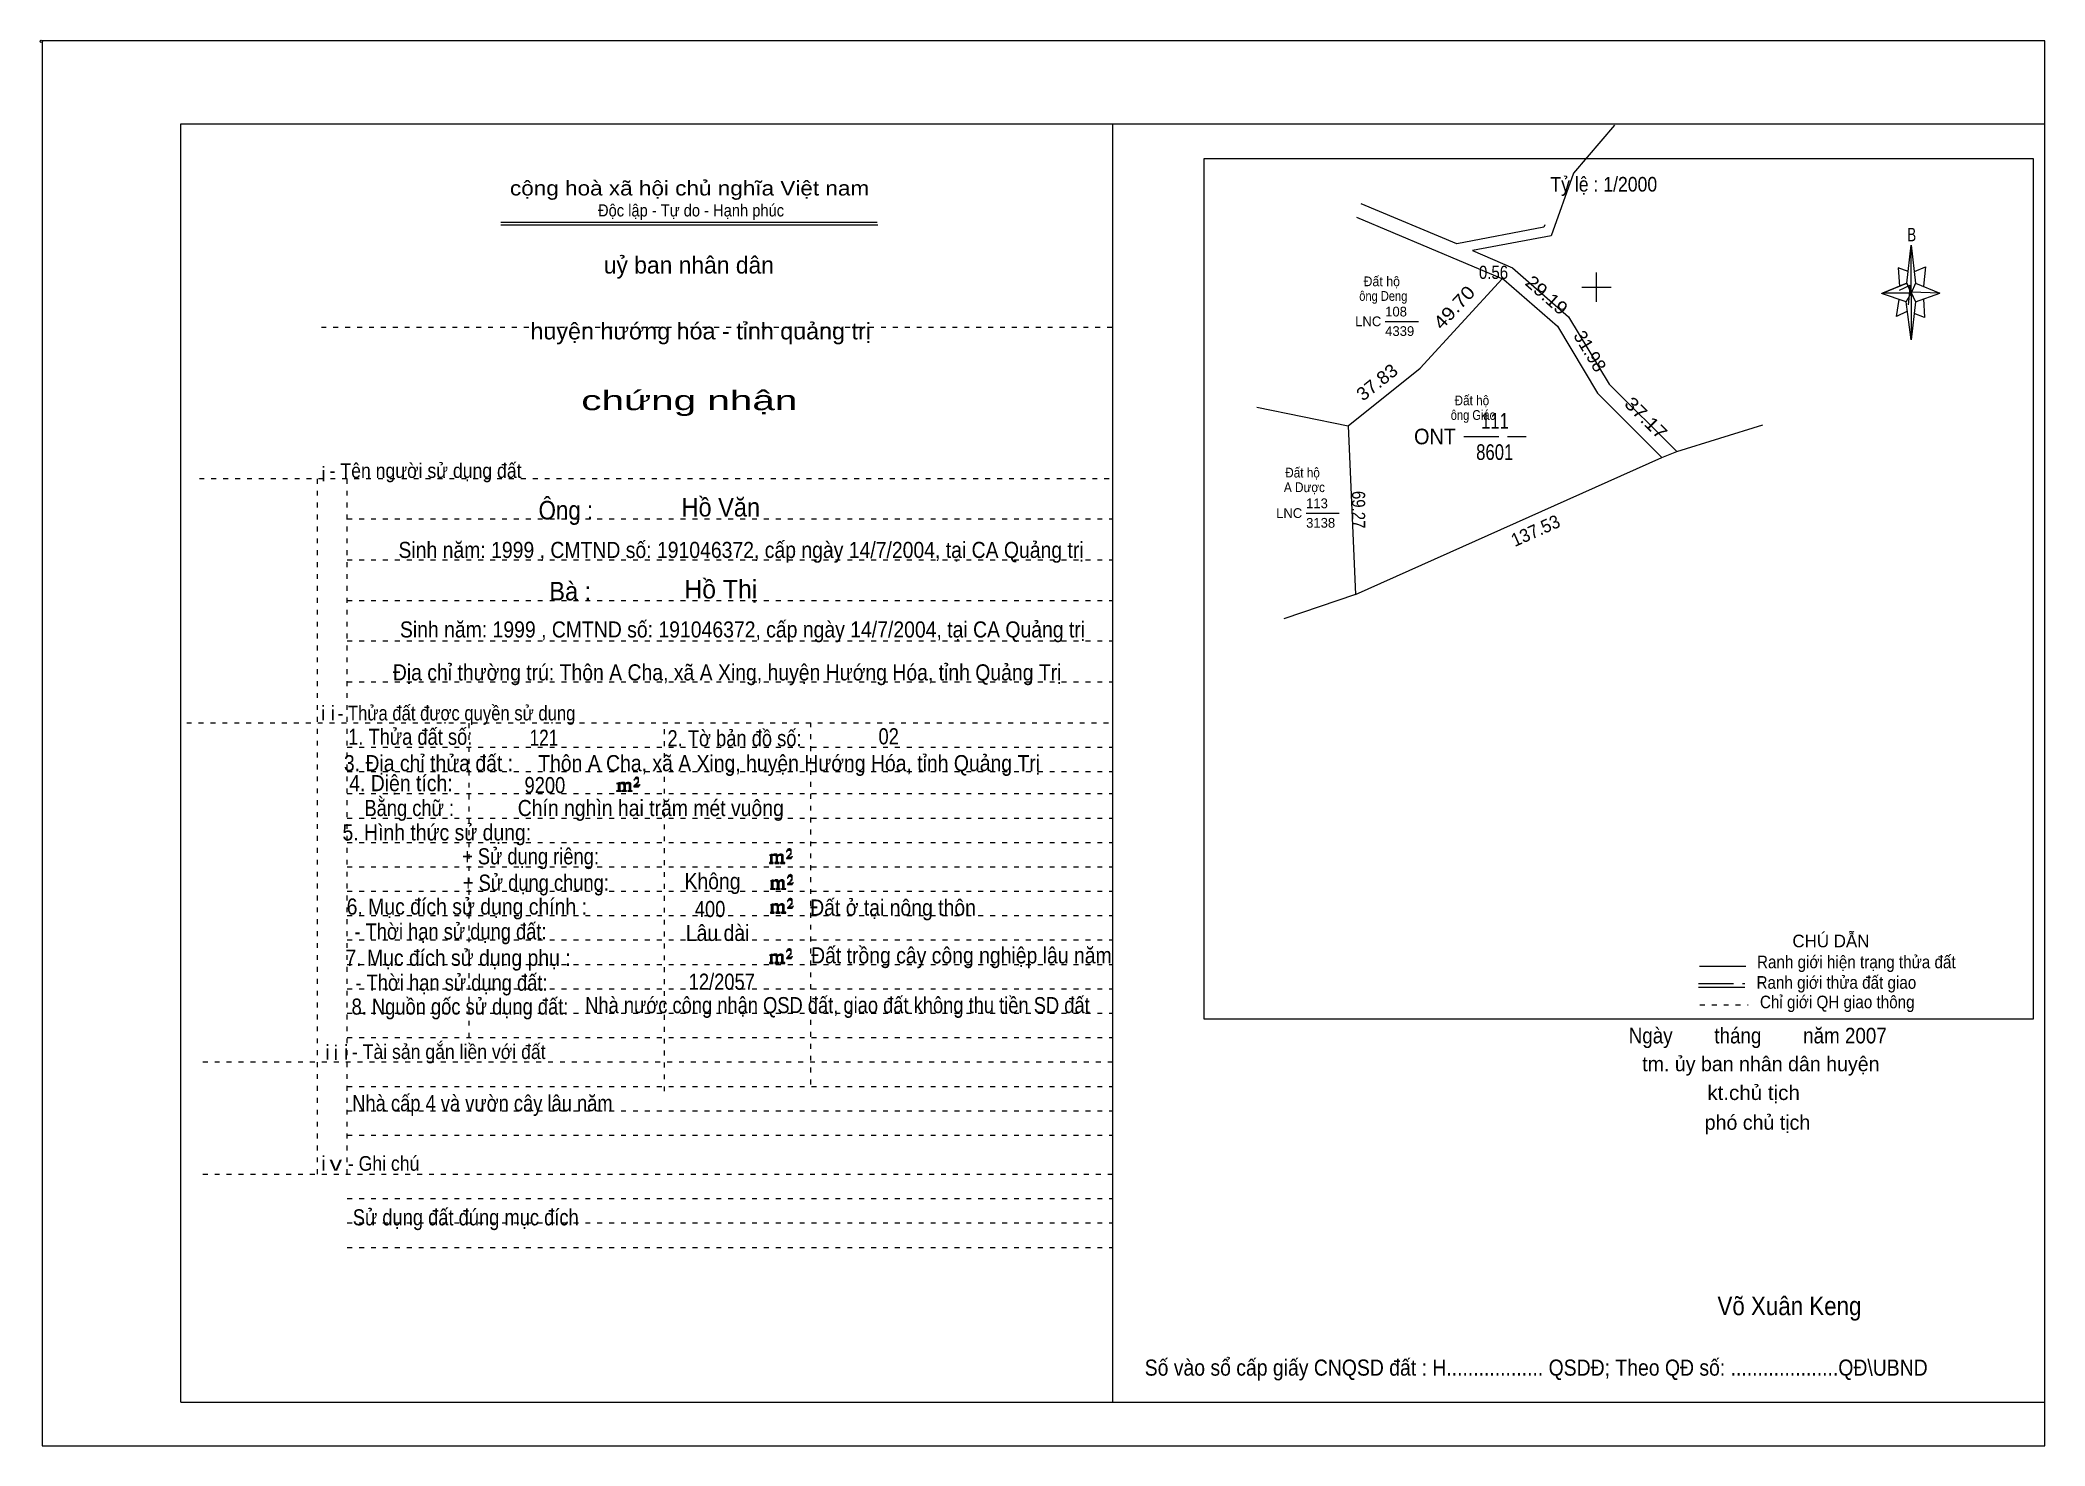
# Model space of a CAD drawing. Header units: centimetres. Extents: x -1.6 to 39.5, y -3.3 to 25.5.
import ezdxf
from ezdxf.enums import TextEntityAlignment as Align

# ---------------------------------------------------------------- set-up
doc = ezdxf.new("R2010")
doc.units = ezdxf.units.CM
doc.header["$LTSCALE"] = 0.12
doc.linetypes.add('DOTTED', pattern=[1.5, 0.3, -1.2])
doc.linetypes.add('LONG_DASHED', pattern=[7.5, 6, -1.5])
for name, color, linetype, lineweight in [('1', 7, 'DOTTED', 13), ('22', 7, 'Continuous', 13), ('33', 7, 'LONG_DASHED', 13), ('4', 7, 'Continuous', 13), ('5', 7, 'Continuous', 13), ('50', 7, 'Continuous', 13), ('52', 7, 'Continuous', 13), ('53', 7, 'Continuous', 13)]:
    doc.layers.add(name, color=color, linetype=linetype, lineweight=lineweight)
for name, color, linetype in [('10', 7, 'Continuous'), ('23', 7, 'Continuous'), ('30', 7, 'Continuous')]:
    doc.layers.add(name, color=color, linetype=linetype)

msp = doc.modelspace()

# ---------------------------------------------------------------- hatches: boundary and pattern name
at = {"layer": '50'}
for points in [[(10.27, 10.13), (10.27, 10.12), (10.27, 10.11), (10.25, 10.11), (10.24, 10.11), (10.24, 10.1), (10.33, 10.1), (10.33, 10.11), (10.32, 10.11), (10.31, 10.11), (10.31, 10.12), (10.31, 10.13), (10.31, 10.24), (10.31, 10.25), (10.32, 10.26), (10.34, 10.26), (10.35, 10.26), (10.36, 10.26), (10.37, 10.25), (10.39, 10.22), (10.39, 10.13), (10.37, 10.12), (10.37, 10.11), (10.36, 10.11), (10.35, 10.11), (10.35, 10.1), (10.44, 10.1), (10.44, 10.11), (10.43, 10.11), (10.42, 10.11), (10.42, 10.12), (10.42, 10.13), (10.42, 10.24), (10.44, 10.26), (10.45, 10.26), (10.46, 10.26), (10.49, 10.26), (10.49, 10.25), (10.5, 10.24), (10.5, 10.22), (10.5, 10.13), (10.5, 10.12), (10.49, 10.11), (10.49, 10.11), (10.47, 10.11), (10.47, 10.1), (10.56, 10.1), (10.56, 10.11), (10.55, 10.11), (10.54, 10.11), (10.53, 10.12), (10.53, 10.13), (10.53, 10.2), (10.53, 10.25), (10.53, 10.26), (10.52, 10.27), (10.5, 10.28), (10.47, 10.28), (10.46, 10.28), (10.44, 10.27), (10.41, 10.25), (10.41, 10.26), (10.4, 10.28), (10.39, 10.28), (10.37, 10.28), (10.35, 10.28), (10.34, 10.28), (10.32, 10.26), (10.31, 10.26), (10.31, 10.25), (10.31, 10.25), (10.31, 10.26), (10.31, 10.28), (10.24, 10.26), (10.24, 10.26), (10.25, 10.26), (10.27, 10.25), (10.27, 10.24), (10.27, 10.23)], [(10.69, 10.19), (10.72, 10.24), (10.72, 10.24), (10.71, 10.22), (10.69, 10.22), (10.68, 10.22), (10.63, 10.22), (10.66, 10.26), (10.67, 10.27), (10.69, 10.28), (10.69, 10.3), (10.69, 10.32), (10.69, 10.34), (10.69, 10.35), (10.69, 10.37), (10.68, 10.38), (10.67, 10.38), (10.66, 10.39), (10.65, 10.39), (10.63, 10.38), (10.63, 10.38), (10.62, 10.37), (10.61, 10.35), (10.59, 10.33), (10.61, 10.33), (10.61, 10.35), (10.62, 10.35), (10.63, 10.36), (10.65, 10.36), (10.66, 10.36), (10.67, 10.35), (10.68, 10.35), (10.68, 10.32), (10.68, 10.3), (10.66, 10.28), (10.66, 10.26), (10.65, 10.25), (10.59, 10.2), (10.59, 10.19)], [(13.39, 8.66), (13.39, 8.65), (13.39, 8.64), (13.38, 8.64), (13.37, 8.64), (13.37, 8.62), (13.45, 8.62), (13.45, 8.64), (13.44, 8.64), (13.43, 8.64), (13.43, 8.65), (13.43, 8.66), (13.43, 8.77), (13.43, 8.78), (13.44, 8.79), (13.47, 8.79), (13.48, 8.79), (13.49, 8.79), (13.5, 8.78), (13.51, 8.74), (13.51, 8.66), (13.5, 8.65), (13.5, 8.64), (13.49, 8.64), (13.48, 8.64), (13.48, 8.62), (13.57, 8.62), (13.57, 8.64), (13.55, 8.64), (13.54, 8.64), (13.54, 8.65), (13.54, 8.66), (13.54, 8.77), (13.57, 8.79), (13.58, 8.79), (13.59, 8.79), (13.61, 8.79), (13.61, 8.78), (13.62, 8.77), (13.62, 8.74), (13.62, 8.66), (13.62, 8.65), (13.61, 8.64), (13.61, 8.64), (13.6, 8.64), (13.6, 8.62), (13.69, 8.62), (13.69, 8.64), (13.67, 8.64), (13.66, 8.64), (13.65, 8.65), (13.65, 8.66), (13.65, 8.73), (13.65, 8.78), (13.65, 8.79), (13.64, 8.8), (13.62, 8.81), (13.6, 8.81), (13.59, 8.81), (13.57, 8.8), (13.53, 8.78), (13.53, 8.79), (13.52, 8.81), (13.51, 8.81), (13.5, 8.81), (13.48, 8.81), (13.47, 8.81), (13.44, 8.79), (13.43, 8.79), (13.43, 8.78), (13.43, 8.78), (13.43, 8.79), (13.43, 8.81), (13.37, 8.79), (13.37, 8.79), (13.38, 8.79), (13.39, 8.78), (13.39, 8.77), (13.39, 8.76)], [(13.82, 8.72), (13.84, 8.77), (13.84, 8.77), (13.83, 8.74), (13.82, 8.74), (13.81, 8.74), (13.75, 8.74), (13.79, 8.79), (13.8, 8.8), (13.82, 8.81), (13.82, 8.83), (13.82, 8.84), (13.82, 8.87), (13.82, 8.88), (13.82, 8.9), (13.81, 8.91), (13.8, 8.91), (13.79, 8.92), (13.77, 8.92), (13.75, 8.91), (13.75, 8.91), (13.74, 8.9), (13.73, 8.88), (13.72, 8.86), (13.73, 8.86), (13.73, 8.88), (13.74, 8.88), (13.75, 8.89), (13.77, 8.89), (13.79, 8.89), (13.8, 8.88), (13.81, 8.88), (13.81, 8.84), (13.81, 8.83), (13.79, 8.81), (13.79, 8.79), (13.77, 8.78), (13.72, 8.73), (13.72, 8.72)], [(13.41, 8.12), (13.41, 8.11), (13.41, 8.1), (13.4, 8.1), (13.39, 8.1), (13.39, 8.09), (13.48, 8.09), (13.48, 8.1), (13.47, 8.1), (13.45, 8.1), (13.45, 8.11), (13.45, 8.12), (13.45, 8.23), (13.45, 8.24), (13.47, 8.26), (13.49, 8.26), (13.5, 8.26), (13.51, 8.26), (13.52, 8.24), (13.53, 8.21), (13.53, 8.12), (13.52, 8.11), (13.52, 8.1), (13.51, 8.1), (13.5, 8.1), (13.5, 8.09), (13.59, 8.09), (13.59, 8.1), (13.58, 8.1), (13.57, 8.1), (13.57, 8.11), (13.57, 8.12), (13.57, 8.23), (13.59, 8.26), (13.6, 8.26), (13.61, 8.26), (13.63, 8.26), (13.63, 8.24), (13.64, 8.23), (13.64, 8.21), (13.64, 8.12), (13.64, 8.11), (13.63, 8.1), (13.63, 8.1), (13.62, 8.1), (13.62, 8.09), (13.71, 8.09), (13.71, 8.1), (13.7, 8.1), (13.69, 8.1), (13.67, 8.11), (13.67, 8.12), (13.67, 8.2), (13.67, 8.24), (13.67, 8.26), (13.66, 8.27), (13.64, 8.28), (13.62, 8.28), (13.61, 8.28), (13.59, 8.27), (13.55, 8.24), (13.55, 8.26), (13.54, 8.28), (13.53, 8.28), (13.52, 8.28), (13.5, 8.28), (13.49, 8.28), (13.47, 8.26), (13.45, 8.26), (13.45, 8.24), (13.45, 8.24), (13.45, 8.26), (13.45, 8.28), (13.39, 8.26), (13.39, 8.26), (13.4, 8.26), (13.41, 8.24), (13.41, 8.23), (13.41, 8.22)], [(13.84, 8.19), (13.86, 8.23), (13.86, 8.23), (13.85, 8.21), (13.84, 8.21), (13.83, 8.21), (13.77, 8.21), (13.81, 8.26), (13.82, 8.27), (13.84, 8.28), (13.84, 8.3), (13.84, 8.31), (13.84, 8.33), (13.84, 8.34), (13.84, 8.37), (13.83, 8.38), (13.82, 8.38), (13.81, 8.39), (13.8, 8.39), (13.77, 8.38), (13.77, 8.38), (13.76, 8.37), (13.75, 8.34), (13.74, 8.32), (13.75, 8.32), (13.75, 8.34), (13.76, 8.34), (13.77, 8.36), (13.8, 8.36), (13.81, 8.36), (13.82, 8.34), (13.83, 8.34), (13.83, 8.31), (13.83, 8.3), (13.81, 8.28), (13.81, 8.26), (13.8, 8.24), (13.74, 8.2), (13.74, 8.19)], [(13.84, 7.7), (13.86, 7.75), (13.86, 7.75), (13.85, 7.72), (13.84, 7.72), (13.83, 7.72), (13.77, 7.72), (13.81, 7.77), (13.82, 7.78), (13.84, 7.79), (13.84, 7.81), (13.84, 7.82), (13.84, 7.85), (13.84, 7.86), (13.84, 7.88), (13.83, 7.89), (13.82, 7.89), (13.81, 7.9), (13.79, 7.9), (13.77, 7.89), (13.77, 7.89), (13.76, 7.88), (13.75, 7.86), (13.74, 7.84), (13.75, 7.84), (13.75, 7.86), (13.76, 7.86), (13.77, 7.87), (13.79, 7.87), (13.81, 7.87), (13.82, 7.86), (13.83, 7.86), (13.83, 7.82), (13.83, 7.81), (13.81, 7.79), (13.81, 7.77), (13.79, 7.76), (13.74, 7.71), (13.74, 7.7)], [(13.41, 7.64), (13.41, 7.63), (13.41, 7.62), (13.4, 7.62), (13.39, 7.62), (13.39, 7.6), (13.47, 7.6), (13.47, 7.62), (13.46, 7.62), (13.45, 7.62), (13.45, 7.63), (13.45, 7.64), (13.45, 7.75), (13.45, 7.76), (13.46, 7.77), (13.49, 7.77), (13.5, 7.77), (13.51, 7.77), (13.52, 7.76), (13.53, 7.72), (13.53, 7.64), (13.52, 7.63), (13.52, 7.62), (13.51, 7.62), (13.5, 7.62), (13.5, 7.6), (13.59, 7.6), (13.59, 7.62), (13.57, 7.62), (13.56, 7.62), (13.56, 7.63), (13.56, 7.64), (13.56, 7.75), (13.59, 7.77), (13.6, 7.77), (13.61, 7.77), (13.63, 7.77), (13.63, 7.76), (13.64, 7.75), (13.64, 7.72), (13.64, 7.64), (13.64, 7.63), (13.63, 7.62), (13.63, 7.62), (13.62, 7.62), (13.62, 7.6), (13.71, 7.6), (13.71, 7.62), (13.69, 7.62), (13.68, 7.62), (13.67, 7.63), (13.67, 7.64), (13.67, 7.71), (13.67, 7.76), (13.67, 7.77), (13.66, 7.78), (13.64, 7.79), (13.62, 7.79), (13.61, 7.79), (13.59, 7.78), (13.55, 7.76), (13.55, 7.77), (13.54, 7.79), (13.53, 7.79), (13.52, 7.79), (13.5, 7.79), (13.49, 7.79), (13.46, 7.77), (13.45, 7.77), (13.45, 7.76), (13.45, 7.76), (13.45, 7.77), (13.45, 7.79), (13.39, 7.77), (13.39, 7.77), (13.4, 7.77), (13.41, 7.76), (13.41, 7.75), (13.41, 7.74)], [(13.39, 6.61), (13.39, 6.6), (13.39, 6.59), (13.38, 6.59), (13.37, 6.59), (13.37, 6.57), (13.45, 6.57), (13.45, 6.59), (13.44, 6.59), (13.43, 6.59), (13.43, 6.6), (13.43, 6.61), (13.43, 6.72), (13.43, 6.73), (13.44, 6.74), (13.47, 6.74), (13.48, 6.74), (13.49, 6.74), (13.5, 6.73), (13.51, 6.69), (13.51, 6.61), (13.5, 6.6), (13.5, 6.59), (13.49, 6.59), (13.48, 6.59), (13.48, 6.57), (13.57, 6.57), (13.57, 6.59), (13.55, 6.59), (13.54, 6.59), (13.54, 6.6), (13.54, 6.61), (13.54, 6.72), (13.57, 6.74), (13.58, 6.74), (13.59, 6.74), (13.61, 6.74), (13.61, 6.73), (13.62, 6.72), (13.62, 6.69), (13.62, 6.61), (13.62, 6.6), (13.61, 6.59), (13.61, 6.59), (13.6, 6.59), (13.6, 6.57), (13.69, 6.57), (13.69, 6.59), (13.67, 6.59), (13.66, 6.59), (13.65, 6.6), (13.65, 6.61), (13.65, 6.68), (13.65, 6.73), (13.65, 6.74), (13.64, 6.75), (13.62, 6.76), (13.6, 6.76), (13.59, 6.76), (13.57, 6.75), (13.53, 6.73), (13.53, 6.74), (13.52, 6.76), (13.51, 6.76), (13.5, 6.76), (13.48, 6.76), (13.47, 6.76), (13.44, 6.74), (13.43, 6.74), (13.43, 6.73), (13.43, 6.73), (13.43, 6.74), (13.43, 6.76), (13.37, 6.74), (13.37, 6.74), (13.38, 6.74), (13.39, 6.73), (13.39, 6.72), (13.39, 6.71)], [(13.82, 6.67), (13.84, 6.72), (13.84, 6.72), (13.83, 6.69), (13.82, 6.69), (13.81, 6.69), (13.75, 6.69), (13.79, 6.74), (13.8, 6.75), (13.82, 6.76), (13.82, 6.78), (13.82, 6.79), (13.82, 6.82), (13.82, 6.83), (13.82, 6.85), (13.81, 6.86), (13.8, 6.86), (13.79, 6.87), (13.77, 6.87), (13.75, 6.86), (13.75, 6.86), (13.74, 6.85), (13.73, 6.83), (13.72, 6.81), (13.73, 6.81), (13.73, 6.83), (13.74, 6.83), (13.75, 6.84), (13.77, 6.84), (13.79, 6.84), (13.8, 6.83), (13.81, 6.83), (13.81, 6.79), (13.81, 6.78), (13.79, 6.76), (13.79, 6.74), (13.77, 6.73), (13.72, 6.68), (13.72, 6.67)]]:
    msp.add_hatch(color=256, dxfattribs=at).paths.add_polyline_path(points)

# ---------------------------------------------------------------- linework, layer by layer
at = {"layer": '1', "linetype": 'Continuous'}
for p, q in [((1.31, -2.42), (1.31, 23.78)), ((1.31, 23.78), (39.51, 23.78)), ((20.41, -2.42), (20.41, 23.78)), ((39.51, -2.42), (39.51, 23.78)), ((7.87, 21.76), (15.58, 21.76)), ((7.87, 21.71), (15.59, 21.71)), ((36.67, 20.13), (36.16, 20.3)), ((1.31, -2.42), (39.51, -2.42))]:
    msp.add_line(p, q, dxfattribs=at)
at = {"layer": '1'}
for p, q in [((4.19, 19.61), (20.41, 19.61)), ((1.69, 16.51), (20.41, 16.51)), ((4.11, 2.25), (4.11, 16.51)), ((4.72, 2.25), (4.72, 16.51)), ((4.72, 15.68), (20.41, 15.68)), ((4.72, 14.84), (20.41, 14.84)), ((4.72, 14.01), (20.41, 14.01)), ((4.72, 13.18), (20.41, 13.18)), ((4.72, 12.34), (20.41, 12.34)), ((1.43, 11.5), (20.41, 11.5)), ((7.22, 5.05), (7.22, 11.5)), ((11.22, 3.95), (11.22, 11.5)), ((14.22, 4.09), (14.22, 11.5)), ((4.72, 11), (20.41, 11)), ((4.72, 10.5), (20.41, 10.5)), ((4.72, 10.05), (20.41, 10.05)), ((4.72, 9.55), (20.41, 9.55)), ((4.72, 9.05), (20.41, 9.05)), ((4.72, 8.55), (20.41, 8.55)), ((4.72, 8.05), (20.41, 8.05)), ((4.72, 7.55), (20.41, 7.55)), ((4.72, 7.05), (20.41, 7.05)), ((4.72, 6.55), (20.41, 6.55)), ((4.72, 6.05), (20.41, 6.05)), ((4.72, 5.55), (20.41, 5.55)), ((4.72, 5.05), (20.41, 5.05)), ((1.76, 4.55), (20.41, 4.55)), ((4.72, 4.05), (20.41, 4.05)), ((4.72, 3.55), (20.41, 3.55)), ((4.72, 3.05), (20.41, 3.05)), ((1.76, 2.25), (20.41, 2.25)), ((4.72, 1.75), (20.41, 1.75)), ((4.72, 1.25), (20.41, 1.25)), ((4.72, 0.75), (20.41, 0.75))]:
    msp.add_line(p, q, dxfattribs=at)
at = {"layer": '1', "linetype": 'Continuous'}
msp.add_lwpolyline([(-1.53, -3.32), (39.51, -3.32), (39.51, 25.48), (-1.53, 25.48)], close=True, dxfattribs=at)
msp.add_lwpolyline([(36.68, 19.93), (36.47, 19.83), (36.52, 20.18)], dxfattribs=at)
at = {"layer": '22'}
for p, q in [((28.39, 20.6), (25.41, 21.86)), ((31.97, 17.06), (33.73, 17.61)), ((25.38, 14.13), (31.66, 16.94)), ((31.66, 16.94), (31.97, 17.06))]:
    msp.add_line(p, q, dxfattribs=at)
for points in [[(30.69, 23.75), (29.85, 22.77), (29.39, 21.48), (27.78, 21.18), (28.6, 20.83), (29.75, 19.82), (30.58, 18.44), (31.97, 17.06)], [(29.26, 21.71), (29.24, 21.66), (27.46, 21.32), (25.5, 22.14)], [(25.23, 17.59), (26.71, 18.77), (28.39, 20.6)], [(28.39, 20.6), (28.42, 20.59), (29.52, 19.63), (30.34, 18.26), (31.66, 16.94)], [(23.36, 17.97), (25.23, 17.59), (25.38, 14.13), (23.91, 13.63)]]:
    msp.add_lwpolyline(points, dxfattribs=at)
at = {"layer": '33'}
msp.add_line((27.6, 17.37), (28.88, 17.37), dxfattribs=at)
at = {"layer": '4'}
for p, q in [((32.43, 6.51), (33.38, 6.51)), ((32.41, 6.08), (33.36, 6.08))]:
    msp.add_line(p, q, dxfattribs=at)
at = {"layer": '4', "linetype": 'LONG_DASHED'}
msp.add_line((32.41, 6.16), (33.36, 6.16), dxfattribs=at)
at = {"layer": '4', "linetype": 'DOTTED'}
msp.add_line((32.44, 5.72), (33.43, 5.72), dxfattribs=at)
at = {"layer": '4'}
msp.add_lwpolyline([(22.28, 23.07), (39.27, 23.07), (39.27, 5.43), (22.28, 5.43)], close=True, dxfattribs=at)
msp.add_circle((-1.55, 25.47), 0.025, dxfattribs=at)
at = {"layer": '5'}
for p, q in [((36.68, 20.51), (36.77, 21.29)), ((36.86, 20.51), (37.36, 20.31)), ((37.02, 20.19), (37.04, 19.81)), ((36.86, 20.13), (36.77, 19.35)), ((37.04, 19.81), (36.83, 19.89))]:
    msp.add_line(p, q, dxfattribs=at)
for points in [[(36.77, 21.29), (36.86, 20.51), (36.77, 20.31)], [(36.77, 20.31), (36.18, 20.31), (36.68, 20.51), (36.86, 20.13), (37.36, 20.31), (36.77, 20.33)], [(36.77, 20.31), (36.77, 19.35), (36.67, 20.13)]]:
    msp.add_lwpolyline(points, close=True, dxfattribs=at)
for points in [[(36.71, 20.75), (36.5, 20.83), (36.53, 20.45)], [(36.84, 20.75), (37.06, 20.85), (37.02, 20.45)], [(36.77, 20.31), (36.68, 20.51), (36.18, 20.31)], [(36.53, 20.37), (36.75, 20.47), (36.71, 20.07)], [(36.77, 20.31), (36.86, 20.13), (37.36, 20.31)]]:
    msp.add_lwpolyline(points, dxfattribs=at)
at = {"layer": '50'}
for points in [[(10.27, 10.13), (10.27, 10.12), (10.27, 10.11), (10.25, 10.11), (10.24, 10.11), (10.24, 10.1), (10.33, 10.1), (10.33, 10.11), (10.32, 10.11), (10.31, 10.11), (10.31, 10.12), (10.31, 10.13), (10.31, 10.24), (10.31, 10.25), (10.32, 10.26), (10.34, 10.26), (10.35, 10.26), (10.36, 10.26), (10.37, 10.25), (10.39, 10.22), (10.39, 10.13), (10.37, 10.12), (10.37, 10.11), (10.36, 10.11), (10.35, 10.11), (10.35, 10.1), (10.44, 10.1), (10.44, 10.11), (10.43, 10.11), (10.42, 10.11), (10.42, 10.12), (10.42, 10.13), (10.42, 10.24), (10.44, 10.26), (10.45, 10.26), (10.46, 10.26), (10.49, 10.26), (10.49, 10.25), (10.5, 10.24), (10.5, 10.22), (10.5, 10.13), (10.5, 10.12), (10.49, 10.11), (10.49, 10.11), (10.47, 10.11), (10.47, 10.1), (10.56, 10.1), (10.56, 10.11), (10.55, 10.11), (10.54, 10.11), (10.53, 10.12), (10.53, 10.13), (10.53, 10.2), (10.53, 10.25), (10.53, 10.26), (10.52, 10.27), (10.5, 10.28), (10.47, 10.28), (10.46, 10.28), (10.44, 10.27), (10.41, 10.25), (10.41, 10.26), (10.4, 10.28), (10.39, 10.28), (10.37, 10.28), (10.35, 10.28), (10.34, 10.28), (10.32, 10.26), (10.31, 10.26), (10.31, 10.25), (10.31, 10.25), (10.31, 10.26), (10.31, 10.28), (10.24, 10.26), (10.24, 10.26), (10.25, 10.26), (10.27, 10.25), (10.27, 10.24), (10.27, 10.23)], [(10.69, 10.19), (10.72, 10.24), (10.72, 10.24), (10.71, 10.22), (10.69, 10.22), (10.68, 10.22), (10.63, 10.22), (10.66, 10.26), (10.67, 10.27), (10.69, 10.28), (10.69, 10.3), (10.69, 10.32), (10.69, 10.34), (10.69, 10.35), (10.69, 10.37), (10.68, 10.38), (10.67, 10.38), (10.66, 10.39), (10.65, 10.39), (10.63, 10.38), (10.63, 10.38), (10.62, 10.37), (10.61, 10.35), (10.59, 10.33), (10.61, 10.33), (10.61, 10.35), (10.62, 10.35), (10.63, 10.36), (10.65, 10.36), (10.66, 10.36), (10.67, 10.35), (10.68, 10.35), (10.68, 10.32), (10.68, 10.3), (10.66, 10.28), (10.66, 10.26), (10.65, 10.25), (10.59, 10.2), (10.59, 10.19)], [(13.39, 8.66), (13.39, 8.65), (13.39, 8.64), (13.38, 8.64), (13.37, 8.64), (13.37, 8.62), (13.45, 8.62), (13.45, 8.64), (13.44, 8.64), (13.43, 8.64), (13.43, 8.65), (13.43, 8.66), (13.43, 8.77), (13.43, 8.78), (13.44, 8.79), (13.47, 8.79), (13.48, 8.79), (13.49, 8.79), (13.5, 8.78), (13.51, 8.74), (13.51, 8.66), (13.5, 8.65), (13.5, 8.64), (13.49, 8.64), (13.48, 8.64), (13.48, 8.62), (13.57, 8.62), (13.57, 8.64), (13.55, 8.64), (13.54, 8.64), (13.54, 8.65), (13.54, 8.66), (13.54, 8.77), (13.57, 8.79), (13.58, 8.79), (13.59, 8.79), (13.61, 8.79), (13.61, 8.78), (13.62, 8.77), (13.62, 8.74), (13.62, 8.66), (13.62, 8.65), (13.61, 8.64), (13.61, 8.64), (13.6, 8.64), (13.6, 8.62), (13.69, 8.62), (13.69, 8.64), (13.67, 8.64), (13.66, 8.64), (13.65, 8.65), (13.65, 8.66), (13.65, 8.73), (13.65, 8.78), (13.65, 8.79), (13.64, 8.8), (13.62, 8.81), (13.6, 8.81), (13.59, 8.81), (13.57, 8.8), (13.53, 8.78), (13.53, 8.79), (13.52, 8.81), (13.51, 8.81), (13.5, 8.81), (13.48, 8.81), (13.47, 8.81), (13.44, 8.79), (13.43, 8.79), (13.43, 8.78), (13.43, 8.78), (13.43, 8.79), (13.43, 8.81), (13.37, 8.79), (13.37, 8.79), (13.38, 8.79), (13.39, 8.78), (13.39, 8.77), (13.39, 8.76)], [(13.82, 8.72), (13.84, 8.77), (13.84, 8.77), (13.83, 8.74), (13.82, 8.74), (13.81, 8.74), (13.75, 8.74), (13.79, 8.79), (13.8, 8.8), (13.82, 8.81), (13.82, 8.83), (13.82, 8.84), (13.82, 8.87), (13.82, 8.88), (13.82, 8.9), (13.81, 8.91), (13.8, 8.91), (13.79, 8.92), (13.77, 8.92), (13.75, 8.91), (13.75, 8.91), (13.74, 8.9), (13.73, 8.88), (13.72, 8.86), (13.73, 8.86), (13.73, 8.88), (13.74, 8.88), (13.75, 8.89), (13.77, 8.89), (13.79, 8.89), (13.8, 8.88), (13.81, 8.88), (13.81, 8.84), (13.81, 8.83), (13.79, 8.81), (13.79, 8.79), (13.77, 8.78), (13.72, 8.73), (13.72, 8.72)], [(13.41, 8.12), (13.41, 8.11), (13.41, 8.1), (13.4, 8.1), (13.39, 8.1), (13.39, 8.09), (13.48, 8.09), (13.48, 8.1), (13.47, 8.1), (13.45, 8.1), (13.45, 8.11), (13.45, 8.12), (13.45, 8.23), (13.45, 8.24), (13.47, 8.26), (13.49, 8.26), (13.5, 8.26), (13.51, 8.26), (13.52, 8.24), (13.53, 8.21), (13.53, 8.12), (13.52, 8.11), (13.52, 8.1), (13.51, 8.1), (13.5, 8.1), (13.5, 8.09), (13.59, 8.09), (13.59, 8.1), (13.58, 8.1), (13.57, 8.1), (13.57, 8.11), (13.57, 8.12), (13.57, 8.23), (13.59, 8.26), (13.6, 8.26), (13.61, 8.26), (13.63, 8.26), (13.63, 8.24), (13.64, 8.23), (13.64, 8.21), (13.64, 8.12), (13.64, 8.11), (13.63, 8.1), (13.63, 8.1), (13.62, 8.1), (13.62, 8.09), (13.71, 8.09), (13.71, 8.1), (13.7, 8.1), (13.69, 8.1), (13.67, 8.11), (13.67, 8.12), (13.67, 8.2), (13.67, 8.24), (13.67, 8.26), (13.66, 8.27), (13.64, 8.28), (13.62, 8.28), (13.61, 8.28), (13.59, 8.27), (13.55, 8.24), (13.55, 8.26), (13.54, 8.28), (13.53, 8.28), (13.52, 8.28), (13.5, 8.28), (13.49, 8.28), (13.47, 8.26), (13.45, 8.26), (13.45, 8.24), (13.45, 8.24), (13.45, 8.26), (13.45, 8.28), (13.39, 8.26), (13.39, 8.26), (13.4, 8.26), (13.41, 8.24), (13.41, 8.23), (13.41, 8.22)], [(13.84, 8.19), (13.86, 8.23), (13.86, 8.23), (13.85, 8.21), (13.84, 8.21), (13.83, 8.21), (13.77, 8.21), (13.81, 8.26), (13.82, 8.27), (13.84, 8.28), (13.84, 8.3), (13.84, 8.31), (13.84, 8.33), (13.84, 8.34), (13.84, 8.37), (13.83, 8.38), (13.82, 8.38), (13.81, 8.39), (13.8, 8.39), (13.77, 8.38), (13.77, 8.38), (13.76, 8.37), (13.75, 8.34), (13.74, 8.32), (13.75, 8.32), (13.75, 8.34), (13.76, 8.34), (13.77, 8.36), (13.8, 8.36), (13.81, 8.36), (13.82, 8.34), (13.83, 8.34), (13.83, 8.31), (13.83, 8.3), (13.81, 8.28), (13.81, 8.26), (13.8, 8.24), (13.74, 8.2), (13.74, 8.19)], [(13.84, 7.7), (13.86, 7.75), (13.86, 7.75), (13.85, 7.72), (13.84, 7.72), (13.83, 7.72), (13.77, 7.72), (13.81, 7.77), (13.82, 7.78), (13.84, 7.79), (13.84, 7.81), (13.84, 7.82), (13.84, 7.85), (13.84, 7.86), (13.84, 7.88), (13.83, 7.89), (13.82, 7.89), (13.81, 7.9), (13.79, 7.9), (13.77, 7.89), (13.77, 7.89), (13.76, 7.88), (13.75, 7.86), (13.74, 7.84), (13.75, 7.84), (13.75, 7.86), (13.76, 7.86), (13.77, 7.87), (13.79, 7.87), (13.81, 7.87), (13.82, 7.86), (13.83, 7.86), (13.83, 7.82), (13.83, 7.81), (13.81, 7.79), (13.81, 7.77), (13.79, 7.76), (13.74, 7.71), (13.74, 7.7)], [(13.41, 7.64), (13.41, 7.63), (13.41, 7.62), (13.4, 7.62), (13.39, 7.62), (13.39, 7.6), (13.47, 7.6), (13.47, 7.62), (13.46, 7.62), (13.45, 7.62), (13.45, 7.63), (13.45, 7.64), (13.45, 7.75), (13.45, 7.76), (13.46, 7.77), (13.49, 7.77), (13.5, 7.77), (13.51, 7.77), (13.52, 7.76), (13.53, 7.72), (13.53, 7.64), (13.52, 7.63), (13.52, 7.62), (13.51, 7.62), (13.5, 7.62), (13.5, 7.6), (13.59, 7.6), (13.59, 7.62), (13.57, 7.62), (13.56, 7.62), (13.56, 7.63), (13.56, 7.64), (13.56, 7.75), (13.59, 7.77), (13.6, 7.77), (13.61, 7.77), (13.63, 7.77), (13.63, 7.76), (13.64, 7.75), (13.64, 7.72), (13.64, 7.64), (13.64, 7.63), (13.63, 7.62), (13.63, 7.62), (13.62, 7.62), (13.62, 7.6), (13.71, 7.6), (13.71, 7.62), (13.69, 7.62), (13.68, 7.62), (13.67, 7.63), (13.67, 7.64), (13.67, 7.71), (13.67, 7.76), (13.67, 7.77), (13.66, 7.78), (13.64, 7.79), (13.62, 7.79), (13.61, 7.79), (13.59, 7.78), (13.55, 7.76), (13.55, 7.77), (13.54, 7.79), (13.53, 7.79), (13.52, 7.79), (13.5, 7.79), (13.49, 7.79), (13.46, 7.77), (13.45, 7.77), (13.45, 7.76), (13.45, 7.76), (13.45, 7.77), (13.45, 7.79), (13.39, 7.77), (13.39, 7.77), (13.4, 7.77), (13.41, 7.76), (13.41, 7.75), (13.41, 7.74)], [(13.39, 6.61), (13.39, 6.6), (13.39, 6.59), (13.38, 6.59), (13.37, 6.59), (13.37, 6.57), (13.45, 6.57), (13.45, 6.59), (13.44, 6.59), (13.43, 6.59), (13.43, 6.6), (13.43, 6.61), (13.43, 6.72), (13.43, 6.73), (13.44, 6.74), (13.47, 6.74), (13.48, 6.74), (13.49, 6.74), (13.5, 6.73), (13.51, 6.69), (13.51, 6.61), (13.5, 6.6), (13.5, 6.59), (13.49, 6.59), (13.48, 6.59), (13.48, 6.57), (13.57, 6.57), (13.57, 6.59), (13.55, 6.59), (13.54, 6.59), (13.54, 6.6), (13.54, 6.61), (13.54, 6.72), (13.57, 6.74), (13.58, 6.74), (13.59, 6.74), (13.61, 6.74), (13.61, 6.73), (13.62, 6.72), (13.62, 6.69), (13.62, 6.61), (13.62, 6.6), (13.61, 6.59), (13.61, 6.59), (13.6, 6.59), (13.6, 6.57), (13.69, 6.57), (13.69, 6.59), (13.67, 6.59), (13.66, 6.59), (13.65, 6.6), (13.65, 6.61), (13.65, 6.68), (13.65, 6.73), (13.65, 6.74), (13.64, 6.75), (13.62, 6.76), (13.6, 6.76), (13.59, 6.76), (13.57, 6.75), (13.53, 6.73), (13.53, 6.74), (13.52, 6.76), (13.51, 6.76), (13.5, 6.76), (13.48, 6.76), (13.47, 6.76), (13.44, 6.74), (13.43, 6.74), (13.43, 6.73), (13.43, 6.73), (13.43, 6.74), (13.43, 6.76), (13.37, 6.74), (13.37, 6.74), (13.38, 6.74), (13.39, 6.73), (13.39, 6.72), (13.39, 6.71)], [(13.82, 6.67), (13.84, 6.72), (13.84, 6.72), (13.83, 6.69), (13.82, 6.69), (13.81, 6.69), (13.75, 6.69), (13.79, 6.74), (13.8, 6.75), (13.82, 6.76), (13.82, 6.78), (13.82, 6.79), (13.82, 6.82), (13.82, 6.83), (13.82, 6.85), (13.81, 6.86), (13.8, 6.86), (13.79, 6.87), (13.77, 6.87), (13.75, 6.86), (13.75, 6.86), (13.74, 6.85), (13.73, 6.83), (13.72, 6.81), (13.73, 6.81), (13.73, 6.83), (13.74, 6.83), (13.75, 6.84), (13.77, 6.84), (13.79, 6.84), (13.8, 6.83), (13.81, 6.83), (13.81, 6.79), (13.81, 6.78), (13.79, 6.76), (13.79, 6.74), (13.77, 6.73), (13.72, 6.68), (13.72, 6.67)]]:
    msp.add_lwpolyline(points, close=True, dxfattribs=at)
at = {"layer": '52'}
for p, q in [((25.99, 19.73), (26.67, 19.73)), ((24.37, 15.8), (25.05, 15.8))]:
    msp.add_line(p, q, dxfattribs=at)
at = {"layer": '53'}
for p, q in [((30.32, 20.13), (30.32, 20.73)), ((30.02, 20.43), (30.62, 20.43))]:
    msp.add_line(p, q, dxfattribs=at)

# ---------------------------------------------------------------- texts
at = {"layer": '1'}
for s, height, width, p in [('cộng hoà xã hội chủ nghĩa Việt nam', 0.3, 1.15, (11.735, 22.31)), ('Độc lập - Tự do - Hạnh phúc', 0.25, 0.9, (11.765, 21.88)), ('chứng nhận', 0.4, 1.55, (11.73, 17.91)), ('- Tên người sử dụng đất', 0.3, 0.9, (6.325, 16.52)), ('- Thửa đất được quyền sử dụng', 0.3, 0.85, (6.96, 11.55)), ('- Tài sản gắn liền với đất ', 0.3, 0.9, (6.85, 4.61)), ('v', 0.3, 1.3, (4.485, 2.32)), ('- Ghi chú', 0.3, 0.9, (5.465, 2.32))]:
    msp.add_text(s, height=height, dxfattribs=dict(at, width=width)).set_placement(p, align=Align.CENTER)
for s, height, p in [('uỷ ban nhân dân', 0.35, (11.72, 20.71)), ('i', 0.3, (4.235, 16.45)), ('i', 0.3, (4.225, 11.55)), ('i', 0.3, (4.425, 11.55)), ('i', 0.3, (4.315, 4.6)), ('i', 0.3, (4.485, 4.59)), ('i', 0.3, (4.695, 4.6)), ('i', 0.3, (4.235, 2.32))]:
    msp.add_text(s, height=height, dxfattribs=at).set_placement(p, align=Align.CENTER)
at = {"layer": '10', "width": 0.9}
for s, height, p in [('Tỷ lệ : 1/2000', 0.3, (30.47, 22.39)), ('Võ Xuân Keng', 0.38, (34.275, -0.64))]:
    msp.add_text(s, height=height, dxfattribs=at).set_placement(p, align=Align.CENTER)
at = {"layer": '23'}
for s, width, p in [('Đất hộ', 0.95, (25.92, 20.45)), (' ông Deng', 0.85, (25.92, 20.15)), ('Đất hộ ', 0.9, (27.8, 18.01)), ('ông Giáo', 0.85, (27.795, 17.71)), ('Đất hộ ', 0.9, (24.33, 16.53)), ('A Dược', 0.9, (24.335, 16.23))]:
    msp.add_text(s, height=0.2, dxfattribs=dict(at, width=width)).set_placement(p, align=Align.CENTER)
at = {"layer": '30', "width": 0.85}
msp.add_text('0.56', height=0.27, dxfattribs=at).set_placement((28.21, 20.6), align=Align.CENTER)
at = {"layer": '30'}
for s, rotation, width, p in [('29.19', 318.737, 1.1, (29.211, 20.166)), ('49.70', 47.365, 1.15, (27.503, 19.924)), ('37.83', 38.442, 1.05, (25.906, 18.377)), ('37.17', 315.109, 1.15, (31.24, 17.652)), ('69.27', 270, 0.85, (25.31, 15.87)), ('137.53', 24.111, 0.95, (29.125, 15.317))]:
    msp.add_text(s, height=0.27, rotation=rotation, dxfattribs=dict(at, width=width)).set_placement(p, align=Align.CENTER)
msp.add_text('31.98', height=0.27, rotation=301.041, dxfattribs=at).set_placement((30.071, 19.05), align=Align.CENTER)
at = {"layer": '33', "width": 0.8}
for s, p in [('111', (28.24, 17.53)), ('8601', (28.235, 16.89))]:
    msp.add_text(s, height=0.32, dxfattribs=at).set_placement(p, align=Align.CENTER)
at = {"layer": '33', "width": 0.95}
msp.add_text('ONT', height=0.32, dxfattribs=at).set_placement((27.44, 17.21), align=Align.RIGHT)
at = {"layer": '4'}
msp.add_text('CHÚ DẪN', height=0.2591, dxfattribs=at).set_placement((35.125, 6.9), align=Align.CENTER)
at = {"layer": '4', "width": 0.9}
for s, p in [('Ranh giới hiện trạng thửa đất', (35.645, 6.47)), ('Ranh giới thửa đất giao ', (35.28, 6.05)), ('Chỉ giới QH giao thông', (35.255, 5.65))]:
    msp.add_text(s, height=0.2591, dxfattribs=at).set_placement(p, align=Align.CENTER)
at = {"layer": '5', "width": 0.75}
msp.add_text('B', height=0.276, dxfattribs=at).set_placement((36.78, 21.37), align=Align.CENTER)
at = {"layer": '50'}
for s, height, width, p in [('  huyện hướng hóa - tỉnh quảng trị', 0.34, 1.05, (11.83, 19.36)), ('Ông :', 0.38, 0.9, (9.2, 15.67)), ('Hồ Văn', 0.38, 0.95, (12.375, 15.73)), ('Sinh năm: 1999 , CMTND số: 191046372, cấp ngày 14/7/2004, tại CA Quảng trị', 0.33, 0.9, (12.79, 14.88)), ('Bà :', 0.38, 0.95, (9.29, 14.01)), ('Sinh năm: 1999 , CMTND số: 191046372, cấp ngày 14/7/2004, tại CA Quảng trị', 0.33, 0.9, (12.82, 13.25)), ('Địa chỉ thường trú: Thôn A Cha, xã A Xing, huyện Hướng Hóa, tỉnh Quảng Trị', 0.33, 0.9, (12.505, 12.37)), ('1. Thửa đất số:  ', 0.33, 0.85, (6.115, 11.05)), ('121', 0.33, 0.8, (8.75, 11.03)), ('2. Tờ bản đồ số:  ', 0.33, 0.85, (12.76, 11.02)), ('02', 0.33, 0.85, (15.815, 11.06)), ('3. Địa chỉ thửa đất : ', 0.33, 0.9, (6.44, 10.51)), ('Thôn A Cha, xã A Xing, huyện Hướng Hóa, tỉnh Quảng Trị', 0.33, 0.9, (13.775, 10.51)), ('4. Diện tích: ', 0.33, 0.9, (5.875, 10.1)), ('9200', 0.33, 0.85, (8.77, 10.06)), ('Bằng chữ :', 0.33, 0.85, (5.99, 9.59)), ('Chín nghìn hai trăm mét vuông', 0.33, 0.9, (10.94, 9.59)), ('5. Hình thức sử dụng:', 0.33, 0.9, (6.555, 9.09)), ('+ Sử dụng riêng:', 0.33, 0.85, (8.475, 8.6)), ('+ Sử dụng chung:', 0.33, 0.85, (8.585, 8.06)), ('Không', 0.33, 0.9, (12.205, 8.09)), ('6. Mục đích sử dụng chính :', 0.33, 0.9, (7.17, 7.57)), ('400', 0.33, 0.85, (12.155, 7.52)), ('Đất ở tại nông thôn', 0.33, 0.9, (15.905, 7.55)), ('- Thời hạn sử dụng đất:', 0.33, 0.85, (6.835, 7.06)), ('Lâu dài', 0.33, 0.9, (12.31, 7.03)), ('7. Mục đích sử dụng phụ :', 0.33, 0.9, (6.99, 6.52)), ('Đất trồng cây công nghiệp lâu năm', 0.33, 0.9, (17.305, 6.57)), ('- Thời hạn sử dụng đất:', 0.33, 0.85, (6.855, 6.01)), ('12/2057', 0.33, 0.85, (12.395, 6.03)), ('8. Nguồn gốc sử dụng đất:', 0.33, 0.85, (7.03, 5.52)), ('Nhà nước công nhận QSD đất, giao đất không thu tiền SD đất', 0.33, 0.85, (14.765, 5.55)), ('Ngày        tháng        năm 2007', 0.32, 0.9, (33.625, 4.93)), ('Nhà cấp 4 và vườn cây lâu năm', 0.33, 0.85, (7.49, 3.54)), ('kt.chủ tịch', 0.3, 1.05, (33.54, 3.77)), ('Sử dụng đất đúng mục đích ', 0.33, 0.85, (7.2, 1.2)), ('Số vào sổ cấp giấy CNQSD đất : H.................. QSDĐ; Theo QĐ số: ....................QĐ\\UBND', 0.33, 0.9, (29.085, -1.88))]:
    msp.add_text(s, height=height, dxfattribs=dict(at, width=width)).set_placement(p, align=Align.CENTER)
for s, height, p in [('Hồ Thị', 0.38, (12.375, 14.05)), ('tm. ủy ban nhân dân huyện ', 0.3, (33.745, 4.36)), ('phó chủ tịch', 0.3, (33.62, 3.16))]:
    msp.add_text(s, height=height, dxfattribs=at).set_placement(p, align=Align.CENTER)
at = {"layer": '52'}
for p in [(25.91, 19.63), (24.29, 15.7)]:
    msp.add_text('LNC', height=0.2, dxfattribs=at).set_placement(p, align=Align.RIGHT)
for s, p in [('108', (25.99, 19.83)), ('4339', (25.99, 19.43)), ('113', (24.37, 15.9)), ('3138', (24.37, 15.5))]:
    msp.add_text(s, height=0.2, dxfattribs=at).set_placement(p)

doc.saveas('drawing.dxf')
